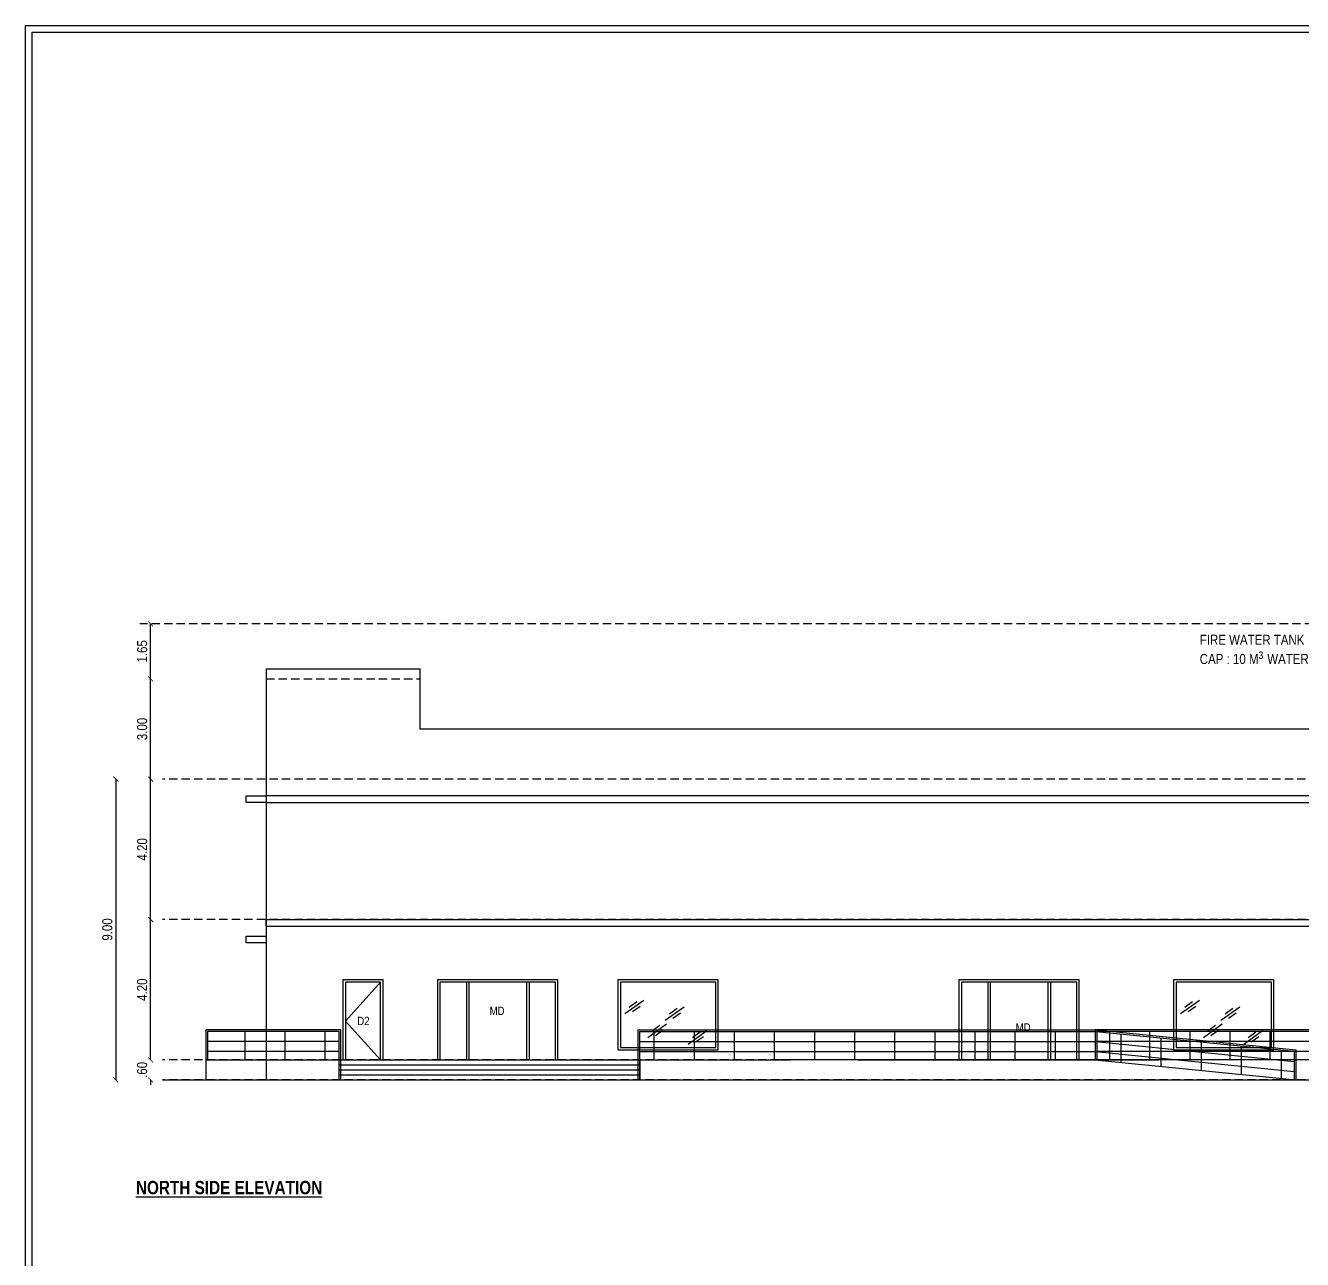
# Model space of a CAD drawing. Header units: metres. Extents: x 385023 to 385532, y 1408468 to 1408621.
# Drawn here: x 385419.78 to 385457.99, y 1408505.13 to 1408542.05 of the extents above; entities that cross this region are included whole.
import ezdxf
from ezdxf.enums import TextEntityAlignment as Align

# ---------------------------------------------------------------- set-up
doc = ezdxf.new("R2010")
doc.units = ezdxf.units.M
doc.header["$MEASUREMENT"] = 0
doc.linetypes.add('( Hidden )', pattern=[0.375, 0.25, -0.125])
doc.linetypes.add('DASHED', pattern=[0.75, 0.5, -0.25])
doc.styles.add('CGR', font='ARIALNB.TTF')
doc.styles.add('RIA-AP', font='ARIALN.TTF')
doc.dimstyles.new('RIA-AP', dxfattribs={"dimtxt": 0.3, "dimasz": 0.15, "dimexe": 0, "dimexo": 1, "dimgap": 0.1, "dimtad": 1, "dimzin": 4, "dimdsep": 46, "dimtxsty": 'RIA-AP', "dimblk": 'ARCHTICK', "dimcen": 0.09, "dimse1": 1, "dimse2": 1, "dimclrd": 8, "dimclre": 8, "dimclrt": 4, "dimazin": 0, "dimtfac": 1, "dimtix": 1, "dimtofl": 0, "dimtmove": 2, "dimatfit": 3, "dimfxl": 0, "dimtolj": 1, "dimtzin": 0, "dimarcsym": 0})

# ---------------------------------------------------------------- blocks, each defined once
blk = doc.blocks.new('_ArchTick')
at = {"color": 0, "linetype": 'ByBlock', "const_width": 0.15}
blk.add_lwpolyline([(-0.5, -0.5), (0.5, 0.5)], dxfattribs=at)
blk = doc.blocks.new('*D85')
at = {"color": 8, "lineweight": -2}
for p, q in [((385423.527, 1408511.102), (385423.527, 1408511.252)), ((385423.527, 1408510.502), (385423.527, 1408510.352))]:
    blk.add_line(p, q, dxfattribs=at)
at = {"layer": 'Defpoints', "color": 0}
for p in [(385423.527, 1408511.102), (385426.486, 1408511.102), (385426.486, 1408510.502)]:
    blk.add_point(p, dxfattribs=at)
at = {"color": 8, "lineweight": -2, "xscale": 0.15, "yscale": 0.15, "zscale": 0.15}
for p, rotation in [((385423.527, 1408511.102), 270), ((385423.527, 1408510.502), 90)]:
    blk.add_blockref('_ArchTick', p, dxfattribs=dict(at, rotation=rotation))
at = {"color": 4, "lineweight": -2, "insert": (385423.274, 1408510.802), "char_height": 0.3, "attachment_point": 5, "rotation": 90, "style": 'RIA-AP'}
blk.add_mtext('\\A1;.60', dxfattribs=at)
blk = doc.blocks.new('*D86')
at = {"color": 8, "lineweight": -2}
blk.add_line((385423.527, 1408511.102), (385423.527, 1408515.302), dxfattribs=at)
at = {"layer": 'Defpoints', "color": 0}
for p in [(385423.527, 1408515.302), (385423.619, 1408515.302), (385426.486, 1408511.102)]:
    blk.add_point(p, dxfattribs=at)
at = {"color": 8, "lineweight": -2, "xscale": 0.15, "yscale": 0.15, "zscale": 0.15}
for p, rotation in [((385423.527, 1408515.302), 90), ((385423.527, 1408511.102), 270)]:
    blk.add_blockref('_ArchTick', p, dxfattribs=dict(at, rotation=rotation))
at = {"color": 4, "lineweight": -2, "insert": (385423.274, 1408513.202), "char_height": 0.3, "attachment_point": 5, "rotation": 90, "style": 'RIA-AP'}
blk.add_mtext('\\A1;4.20', dxfattribs=at)
blk = doc.blocks.new('*D87')
at = {"color": 8, "lineweight": -2}
blk.add_line((385423.527, 1408515.302), (385423.527, 1408519.502), dxfattribs=at)
at = {"layer": 'Defpoints', "color": 0}
for p in [(385423.527, 1408519.502), (385423.696, 1408519.502), (385423.619, 1408515.302)]:
    blk.add_point(p, dxfattribs=at)
at = {"color": 8, "lineweight": -2, "xscale": 0.15, "yscale": 0.15, "zscale": 0.15}
for p, rotation in [((385423.527, 1408519.502), 90), ((385423.527, 1408515.302), 270)]:
    blk.add_blockref('_ArchTick', p, dxfattribs=dict(at, rotation=rotation))
at = {"color": 4, "lineweight": -2, "insert": (385423.274, 1408517.402), "char_height": 0.3, "attachment_point": 5, "rotation": 90, "style": 'RIA-AP'}
blk.add_mtext('\\A1;4.20', dxfattribs=at)
blk = doc.blocks.new('*D88')
at = {"color": 8, "lineweight": -2}
blk.add_line((385423.527, 1408519.502), (385423.527, 1408522.502), dxfattribs=at)
at = {"layer": 'Defpoints', "color": 0}
for p in [(385423.527, 1408522.502), (385426.981, 1408522.502), (385423.665, 1408519.502)]:
    blk.add_point(p, dxfattribs=at)
at = {"color": 8, "lineweight": -2, "xscale": 0.15, "yscale": 0.15, "zscale": 0.15}
for p, rotation in [((385423.527, 1408522.502), 90), ((385423.527, 1408519.502), 270)]:
    blk.add_blockref('_ArchTick', p, dxfattribs=dict(at, rotation=rotation))
at = {"color": 4, "lineweight": -2, "insert": (385423.274, 1408521.002), "char_height": 0.3, "attachment_point": 5, "rotation": 90, "style": 'RIA-AP'}
blk.add_mtext('\\A1;3.00', dxfattribs=at)
blk = doc.blocks.new('*D89')
at = {"color": 8, "lineweight": -2}
blk.add_line((385423.527, 1408522.502), (385423.527, 1408524.147), dxfattribs=at)
at = {"layer": 'Defpoints', "color": 0}
for p in [(385423.527, 1408524.147), (385426.981, 1408524.147, -63.957), (385426.981, 1408522.502)]:
    blk.add_point(p, dxfattribs=at)
at = {"color": 8, "lineweight": -2, "xscale": 0.15, "yscale": 0.15, "zscale": 0.15}
for p, rotation in [((385423.527, 1408524.147), 90), ((385423.527, 1408522.502), 270)]:
    blk.add_blockref('_ArchTick', p, dxfattribs=dict(at, rotation=rotation))
at = {"color": 4, "lineweight": -2, "insert": (385423.274, 1408523.325), "char_height": 0.3, "attachment_point": 5, "rotation": 90, "style": 'RIA-AP'}
blk.add_mtext('\\A1;1.65', dxfattribs=at)
blk = doc.blocks.new('*D90')
at = {"color": 8, "lineweight": -2}
blk.add_line((385422.487, 1408519.504), (385422.482, 1408510.504), dxfattribs=at)
at = {"layer": 'Defpoints', "color": 0}
for p in [(385426.981, 1408519.502), (385422.482, 1408510.504), (385426.976, 1408510.502)]:
    blk.add_point(p, dxfattribs=at)
at = {"color": 8, "lineweight": -2, "xscale": 0.15, "yscale": 0.15, "zscale": 0.15}
for p, rotation in [((385422.487, 1408519.504), 89.96840427595858), ((385422.482, 1408510.504), 269.9684042759586)]:
    blk.add_blockref('_ArchTick', p, dxfattribs=dict(at, rotation=rotation))
at = {"color": 4, "lineweight": -2, "insert": (385422.231, 1408515.004), "char_height": 0.3, "attachment_point": 5, "rotation": 89.9684, "style": 'RIA-AP'}
blk.add_mtext('\\A1;9.00', dxfattribs=at)

msp = doc.modelspace()

# ---------------------------------------------------------------- linework, layer by layer
at = {"linetype": '( Hidden )'}
for p, q in [((385511.928, 1408524.147, 0.025), (385423.203, 1408524.147, 0.025)), ((385512.454, 1408519.502, 0.025), (385423.882, 1408519.502, 0.025)), ((385512.454, 1408519.502, 0.025), (385423.882, 1408519.502, 0.025)), ((385512.454, 1408515.302, 0.025), (385423.882, 1408515.302, 0.025)), ((385512.454, 1408511.102, 0.025), (385423.882, 1408511.102, 0.025)), ((385512.454, 1408510.502, 0.025), (385423.882, 1408510.502, 0.025))]:
    msp.add_line(p, q, dxfattribs=at)
at = {"lineweight": -2}
for p, q in [((385426.981, 1408522.802, 0.025), (385426.981, 1408510.502, 0.025)), ((385426.981, 1408522.802, 0.025), (385431.591, 1408522.802, 0.025)), ((385431.591, 1408521.002, 0.025), (385431.591, 1408522.802, 0.025)), ((385501.288, 1408521.002, 0.025), (385431.591, 1408521.002, 0.025)), ((385426.981, 1408515.302, 0.025), (385506.48, 1408515.302, 0.025)), ((385426.981, 1408515.102, 0.025), (385426.981, 1408515.302, 0.025)), ((385426.981, 1408515.102, 0.025), (385506.48, 1408515.102, 0.025)), ((385425.18, 1408511.102, 0.025), (385442.682, 1408511.102, 0.025)), ((385425.18, 1408511.102, 0.025), (385425.18, 1408510.502, 0.025)), ((385474.682, 1408511.102, 0.025), (385442.367, 1408511.102, 0.025)), ((385444.682, 1408511.102, 0.025), (385442.682, 1408511.102, 0.025)), ((385444.682, 1408511.102, 0.025), (385453.682, 1408511.102, 0.025)), ((385423.882, 1408510.502, 0.025), (385512.454, 1408510.502, 0.025))]:
    msp.add_line(p, q, dxfattribs=at)
at = {"linetype": 'DASHED', "ltscale": 0.5}
msp.add_line((385426.981, 1408522.502, 0.025), (385431.591, 1408522.502, 0.025), dxfattribs=at)
at = {"color": 1, "linetype": 'ByBlock'}
for p, q in [((385432.974, 1408513.429, 0.025), (385432.974, 1408511.102, 0.025)), ((385433.047, 1408513.429, 0.025), (385433.047, 1408511.102, 0.025)), ((385434.774, 1408513.429, 0.025), (385434.774, 1408511.102, 0.025)), ((385434.847, 1408513.429, 0.025), (385434.847, 1408511.102, 0.025)), ((385448.572, 1408513.429, 0.025), (385448.572, 1408511.102, 0.025)), ((385448.645, 1408513.429, 0.025), (385448.645, 1408511.102, 0.025)), ((385450.372, 1408513.429, 0.025), (385450.372, 1408511.102, 0.025)), ((385450.445, 1408513.429, 0.025), (385450.445, 1408511.102, 0.025)), ((385438.279, 1408512.879, 0.025), (385437.715, 1408512.475, 0.025)), ((385438.076, 1408512.836, 0.025), (385437.845, 1408512.67, 0.025)), ((385454.901, 1408512.879, 0.025), (385454.337, 1408512.475, 0.025)), ((385454.698, 1408512.836, 0.025), (385454.467, 1408512.67, 0.025)), ((385438.172, 1408512.702, 0.025), (385437.941, 1408512.536, 0.025)), ((385439.485, 1408512.681, 0.025), (385438.921, 1408512.277, 0.025)), ((385439.283, 1408512.637, 0.025), (385439.051, 1408512.472, 0.025)), ((385439.379, 1408512.503, 0.025), (385439.147, 1408512.337, 0.025)), ((385454.794, 1408512.702, 0.025), (385454.563, 1408512.536, 0.025)), ((385456.107, 1408512.681, 0.025), (385455.543, 1408512.277, 0.025)), ((385455.905, 1408512.637, 0.025), (385455.673, 1408512.472, 0.025)), ((385456.001, 1408512.503, 0.025), (385455.769, 1408512.337, 0.025)), ((385438.964, 1408512.17, 0.025), (385438.4, 1408511.766, 0.025)), ((385438.761, 1408512.126, 0.025), (385438.53, 1408511.96, 0.025)), ((385455.586, 1408512.17, 0.025), (385455.022, 1408511.766, 0.025)), ((385455.383, 1408512.126, 0.025), (385455.152, 1408511.96, 0.025)), ((385438.857, 1408511.992, 0.025), (385438.626, 1408511.826, 0.025)), ((385440.17, 1408511.971, 0.025), (385439.606, 1408511.567, 0.025)), ((385439.967, 1408511.928, 0.025), (385439.736, 1408511.762, 0.025)), ((385440.063, 1408511.794, 0.025), (385439.832, 1408511.628, 0.025)), ((385455.479, 1408511.992, 0.025), (385455.248, 1408511.826, 0.025)), ((385456.792, 1408511.971, 0.025), (385456.228, 1408511.567, 0.025)), ((385456.589, 1408511.928, 0.025), (385456.358, 1408511.762, 0.025)), ((385456.685, 1408511.794, 0.025), (385456.454, 1408511.628, 0.025))]:
    msp.add_line(p, q, dxfattribs=at)
at = {"color": 1}
for p, q in [((385426.34, 1408511.952, 0.025), (385426.34, 1408511.102, 0.025)), ((385427.54, 1408511.952, 0.025), (385427.54, 1408511.102, 0.025)), ((385428.74, 1408511.952, 0.025), (385428.74, 1408511.102, 0.025)), ((385438.583, 1408511.952, 0.025), (385438.583, 1408511.102, 0.025)), ((385439.783, 1408511.952, 0.025), (385439.783, 1408511.102, 0.025)), ((385440.983, 1408511.952, 0.025), (385440.983, 1408511.102, 0.025)), ((385442.183, 1408511.952, 0.025), (385442.183, 1408511.102, 0.025)), ((385443.383, 1408511.952, 0.025), (385443.383, 1408511.102, 0.025)), ((385444.583, 1408511.952, 0.025), (385444.583, 1408511.102, 0.025)), ((385445.783, 1408511.952, 0.025), (385445.783, 1408511.102, 0.025)), ((385446.983, 1408511.952, 0.025), (385446.983, 1408511.102, 0.025)), ((385448.183, 1408511.952, 0.025), (385448.183, 1408511.102, 0.025)), ((385449.383, 1408511.952, 0.025), (385449.383, 1408511.102, 0.025)), ((385450.583, 1408511.952, 0.025), (385450.583, 1408511.102, 0.025)), ((385451.783, 1408511.952, 0.025), (385451.783, 1408511.102, 0.025)), ((385452.212, 1408511.952, 0.025), (385452.212, 1408511.102, 0.025)), ((385452.553, 1408511.878, 0.025), (385452.553, 1408511.025, 0.025)), ((385453.412, 1408511.952, 0.025), (385453.412, 1408511.102, 0.025)), ((385453.753, 1408511.758, 0.025), (385453.753, 1408510.905, 0.025)), ((385454.612, 1408511.952, 0.025), (385454.612, 1408511.102, 0.025)), ((385455.812, 1408511.952, 0.025), (385455.812, 1408511.102, 0.025)), ((385457.012, 1408511.952, 0.025), (385457.012, 1408511.102, 0.025)), ((385454.953, 1408511.638, 0.025), (385454.953, 1408510.785, 0.025)), ((385456.153, 1408511.517, 0.025), (385456.153, 1408510.665, 0.025)), ((385457.353, 1408511.397, 0.025), (385457.353, 1408510.545, 0.025)), ((385457.353, 1408511.391, 0.025), (385457.353, 1408510.545, 0.025))]:
    msp.add_line(p, q, dxfattribs=at)
at = {"color": 3}
for p, q in [((385429.162, 1408510.502, 0.025), (385429.162, 1408511.102, 0.025)), ((385438.16, 1408510.502, 0.025), (385438.16, 1408511.102, 0.025))]:
    msp.add_line(p, q, dxfattribs=at)
msp.add_line((385438.16, 1408511.102, 0.025), (385438.16, 1408510.502, 0.025))
at = {"color": 8, "elevation": 0.025}
msp.add_lwpolyline([(385419.784, 1408468.209), (385419.784, 1408542.051), (385532.284, 1408542.051), (385532.284, 1408468.209)], close=True, dxfattribs=at)
at = {"color": 6, "elevation": 0.025}
msp.add_lwpolyline([(385419.984, 1408468.409), (385419.984, 1408541.851), (385532.084, 1408541.851), (385532.084, 1408468.409)], close=True, dxfattribs=at)
at = {"lineweight": -2, "elevation": 0.025}
for points in [[(385426.981, 1408518.802), (385426.381, 1408518.802), (385426.381, 1408519.002), (385426.981, 1408519.002)], [(385426.981, 1408518.802), (385507.08, 1408518.802), (385507.08, 1408519.002), (385426.981, 1408519.002)], [(385426.981, 1408518.802), (385507.08, 1408518.802), (385507.08, 1408519.002), (385426.981, 1408519.002)], [(385426.981, 1408514.602), (385426.381, 1408514.602), (385426.381, 1408514.802), (385426.981, 1408514.802)]]:
    msp.add_lwpolyline(points, dxfattribs=at)
at = {"linetype": 'ByBlock', "elevation": 0.025}
for points in [[(385430.48, 1408513.502), (385429.28, 1408513.502), (385429.28, 1408511.102), (385430.48, 1408511.102)], [(385435.71, 1408513.502), (385432.11, 1408513.502), (385432.11, 1408511.102), (385435.71, 1408511.102)], [(385440.508, 1408513.502), (385437.508, 1408513.502), (385437.508, 1408511.402), (385440.508, 1408511.402)], [(385451.308, 1408513.502), (385447.708, 1408513.502), (385447.708, 1408511.102), (385451.308, 1408511.102)], [(385457.13, 1408513.502), (385454.13, 1408513.502), (385454.13, 1408511.402), (385457.13, 1408511.402)]]:
    msp.add_lwpolyline(points, close=True, dxfattribs=at)
at = {"color": 1, "linetype": 'ByBlock', "elevation": 0.025}
for points in [[(385430.407, 1408513.429), (385429.353, 1408513.429), (385429.353, 1408511.102), (385430.407, 1408511.102)], [(385435.637, 1408513.429), (385432.183, 1408513.429), (385432.183, 1408511.102), (385435.637, 1408511.102)], [(385440.435, 1408513.429), (385437.581, 1408513.429), (385437.581, 1408511.475), (385440.435, 1408511.475)], [(385451.235, 1408513.429), (385447.781, 1408513.429), (385447.781, 1408511.102), (385451.235, 1408511.102)], [(385457.057, 1408513.429), (385454.203, 1408513.429), (385454.203, 1408511.475), (385457.057, 1408511.475)]]:
    msp.add_lwpolyline(points, close=True, dxfattribs=at)
msp.add_lwpolyline([(385430.407, 1408513.429), (385429.353, 1408512.265), (385430.407, 1408511.102)], dxfattribs=at)
at = {"color": 1, "elevation": 0.025}
for points in [[(385429.212, 1408510.502), (385429.212, 1408512.002), (385425.18, 1408512.002), (385425.18, 1408511.102)], [(385429.162, 1408510.502), (385429.162, 1408511.952), (385425.23, 1408511.952), (385425.23, 1408511.102)], [(385438.11, 1408510.502), (385438.11, 1408512.002), (385451.82, 1408512.002), (385457.783, 1408511.405), (385457.783, 1408510.502)], [(385438.16, 1408510.502), (385438.16, 1408511.952), (385451.818, 1408511.952), (385457.733, 1408511.359), (385457.733, 1408510.502)], [(385464.684, 1408510.502), (385464.684, 1408512.002), (385451.783, 1408512.002), (385451.783, 1408511.102)], [(385464.634, 1408510.502), (385464.634, 1408511.952), (385451.833, 1408511.952), (385451.833, 1408511.102)], [(385429.162, 1408511.652), (385425.23, 1408511.652)], [(385429.162, 1408511.352), (385425.23, 1408511.352)], [(385438.16, 1408511.652), (385451.806, 1408511.652), (385457.733, 1408511.058)], [(385438.16, 1408511.352), (385451.793, 1408511.352), (385457.733, 1408510.757)], [(385464.634, 1408511.652), (385451.833, 1408511.652)], [(385464.634, 1408511.352), (385451.833, 1408511.352)]]:
    msp.add_lwpolyline(points, dxfattribs=at)
at = {"color": 3, "elevation": 0.025}
for points in [[(385429.162, 1408510.952), (385438.16, 1408510.952)], [(385449.083, 1408511.102), (385451.783, 1408511.102), (385457.783, 1408510.502)], [(385429.162, 1408510.802), (385438.16, 1408510.802)], [(385429.162, 1408510.652), (385438.16, 1408510.652)], [(385429.162, 1408510.502), (385438.16, 1408510.502)]]:
    msp.add_lwpolyline(points, dxfattribs=at)

# ---------------------------------------------------------------- texts
at = {"style": 'RIA-AP'}
for s, p in [('MD', (385433.892, 1408512.443)), ('D2', (385429.892, 1408512.141)), ('MD', (385449.629, 1408511.947))]:
    msp.add_text(s, height=0.25, dxfattribs=at).set_placement(p, align=Align.CENTER)
at = {"color": 4, "style": 'CGR'}
msp.add_text('%%UNORTH SIDE ELEVATION', height=0.4, dxfattribs=at).set_placement((385423.086, 1408507.081))
at = {"insert": (385454.913, 1408523.823), "char_height": 0.3, "attachment_point": 1, "style": 'RIA-AP'}
msp.add_mtext('FIRE WATER TANK\\PCAP : 10 M{\\H1.25x;³ }WATER DEPTH 1.2M ', dxfattribs=at)

# ---------------------------------------------------------------- dimensions: what is measured, and where the dimension line sits
at = {"lineweight": -2}
for base, p1, p2, picture, middle in [((385423.5268, 1408524.1471, 63.9822), (385426.9812, 1408522.502, 63.9822), (385426.9812, 1408524.1471, 0.0252), '*D89', (385423.2736, 1408523.3245, 63.9822)), ((385423.527, 1408522.502, 63.982), (385423.665, 1408519.502, 63.982), (385426.981, 1408522.502, 63.982), '*D88', (385423.274, 1408521.002, 63.982)), ((385423.527, 1408519.502, 63.982), (385423.619, 1408515.302, 63.982), (385423.696, 1408519.502, 63.982), '*D87', (385423.274, 1408517.402, 63.982)), ((385423.527, 1408515.302, 63.982), (385426.486, 1408511.102, 63.982), (385423.619, 1408515.302, 63.982), '*D86', (385423.274, 1408513.202, 63.982))]:
    dim = msp.add_linear_dim(base=base, p1=p1, p2=p2, angle=270, dimstyle='RIA-AP', dxfattribs=at)
    dim.commit()
    dim.dimension.update_dxf_attribs({"geometry": picture, "text_midpoint": middle})
for p1, p2, distance, picture, middle in [((385426.981, 1408519.502, 63.982), (385426.976, 1408510.502, 63.982), -4.494, '*D90', (385422.231, 1408515.004, 63.982)), ((385426.486, 1408510.502, 63.982), (385426.486, 1408511.102, 63.982), 2.96, '*D85', (385423.274, 1408510.802, 63.982))]:
    dim = msp.add_aligned_dim(p1=p1, p2=p2, distance=distance, dimstyle='RIA-AP', dxfattribs=at)
    dim.commit()
    dim.dimension.update_dxf_attribs({"geometry": picture, "text_midpoint": middle})

doc.saveas('drawing.dxf')
